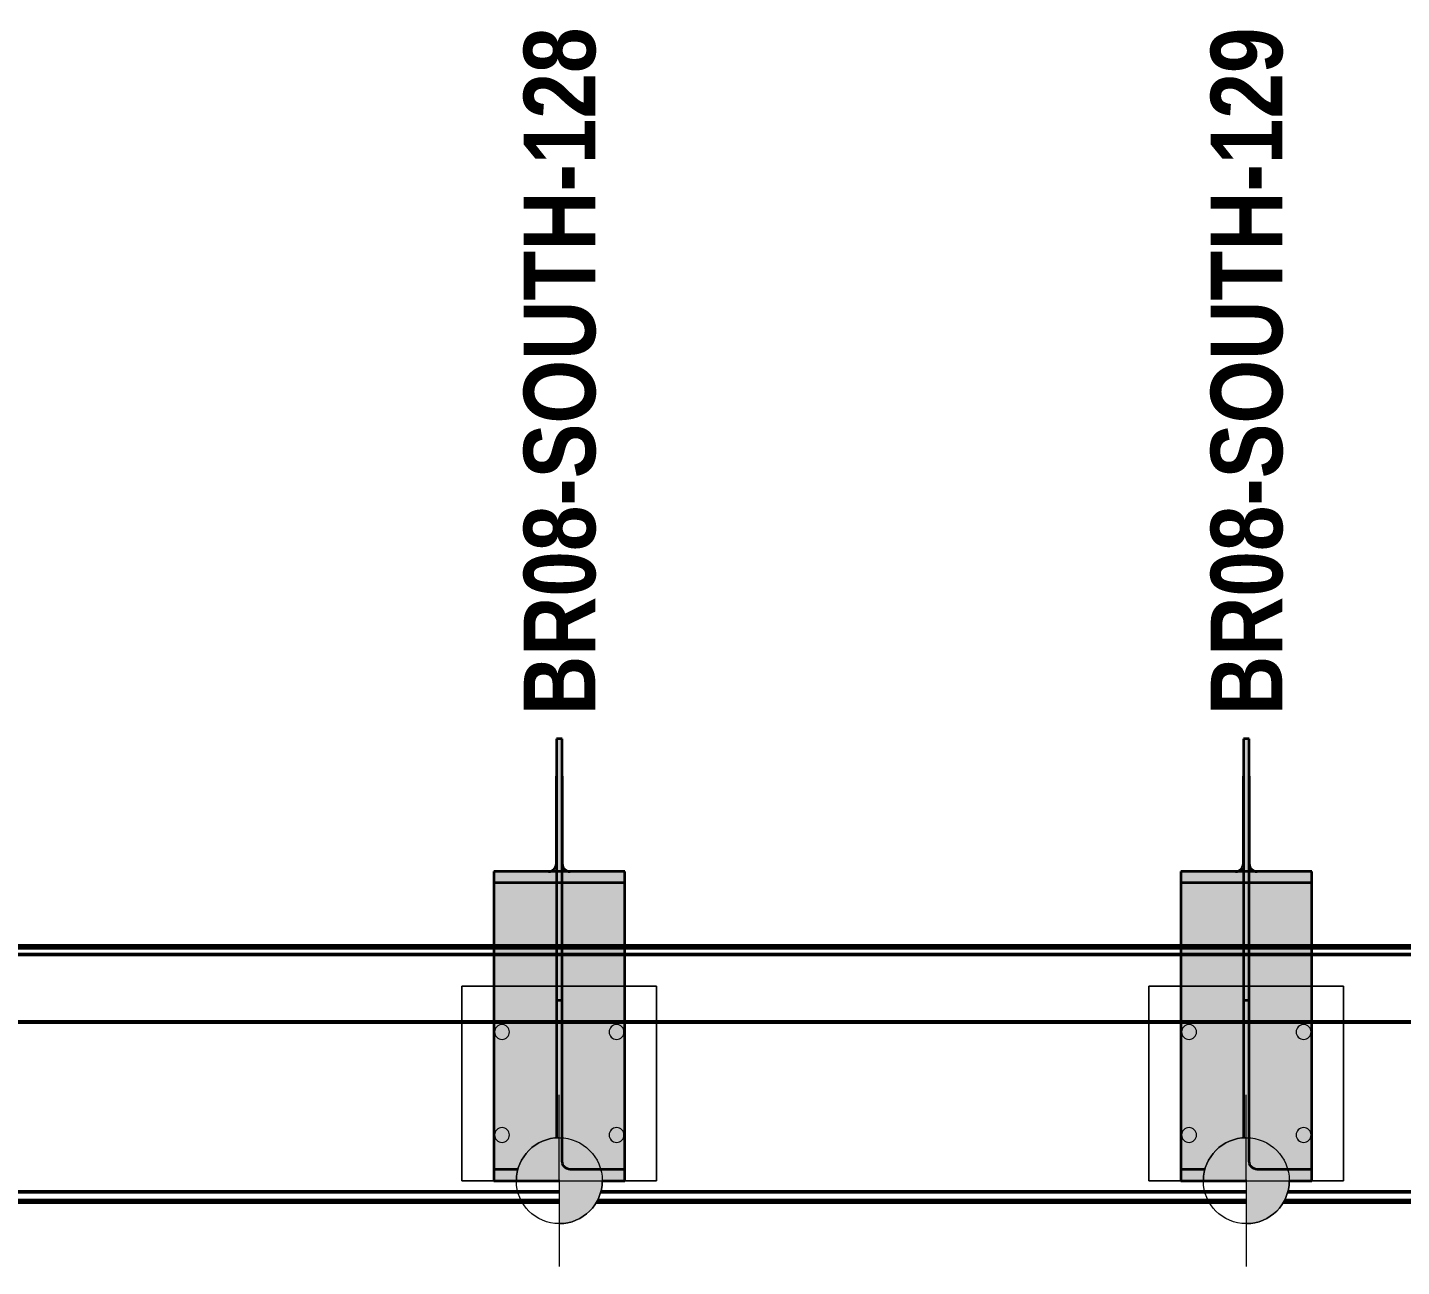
# Model space of a CAD drawing. Header units: metres. Extents: x 4 to 49, y -1186 to 3.
# Drawn here: x 33.332 to 35.732, y -1182.776 to -1180.612 of the extents above; entities that cross this region are included whole.
import ezdxf

# ---------------------------------------------------------------- set-up
doc = ezdxf.new("R2010")
doc.units = ezdxf.units.M
for name, color, linetype, lineweight in [('A-ANNO-NOTE', 7, 'Continuous', 9), ('A-GENM', 7, 'Continuous', 35), ('A-GENM-IDEN', 7, 'Continuous', 18), ('A-WALL', 7, 'Continuous', 50), ('S-FSTN', 7, 'Continuous', 18)]:
    doc.layers.add(name, color=color, linetype=linetype, lineweight=lineweight)
doc.styles.add('Arial Narrow_B_1', font='ARIALNB.TTF', dxfattribs={"height": 0.125})

# ---------------------------------------------------------------- blocks, each defined once
blk = doc.blocks.new('Walls 2 - Walls 2-6845191-DRG-2873222 - SOUTHERN SCREEN POST - PLAN')
at = {"layer": 'A-WALL'}
for p, q in [((207.2997, 1205.0022), (241.7063, 1208.0124)), ((207.2999, 1205.0016), (241.7065, 1208.0118)), ((207.336, 1204.8866), (241.7388, 1207.8962)), ((207.3396, 1204.8752), (241.742, 1207.8851)), ((241.743, 1207.8815), (207.3406, 1204.872)), ((219.7252, 1206.4049), (220.8557, 1206.5038)), ((219.7255, 1206.4021), (220.8545, 1206.5009)), ((220.8499, 1206.4854), (219.7268, 1206.3871)), ((218.5299, 1206.3003), (219.6605, 1206.3992)), ((218.5301, 1206.2975), (219.6592, 1206.3963)), ((219.6547, 1206.3808), (218.5315, 1206.2826)), ((217.3346, 1206.1957), (218.4652, 1206.2946)), ((217.3348, 1206.193), (218.4639, 1206.2918)), ((218.4594, 1206.2763), (217.3361, 1206.178))]:
    blk.add_line(p, q, dxfattribs=at)
blk = doc.blocks.new('BR08_GEN_POST_0 - 610UB_BASE-V10-DRG-2873222 - SOUTHERN SCREEN POST - PLAN')
at = {"layer": 'A-GENM', "true_color": 0xc0c0c0}
for points in [[(0.005, 0.7066), (0.005, 0.7721), (-0.005, 0.7721), (-0.005, 0.7066)], [(0.019, 0.5402), (0.0159, 0.5406), (0.0129, 0.5416), (0.0103, 0.5432), (0.0081, 0.5453), (0.0064, 0.5478), (0.0054, 0.5506), (0.005, 0.5536), (0.005, 0.7066), (-0.005, 0.7066), (-0.0054, 0.5506), (-0.0064, 0.5478), (-0.0081, 0.5453), (-0.0103, 0.5432), (-0.0129, 0.5416), (-0.0159, 0.5406), (-0.019, 0.5402)], [(0.1145, 0.5209), (0.1145, 0.5402), (-0.1145, 0.5402), (-0.1145, 0.5209)]]:
    blk.add_hatch(color=9, dxfattribs=at).paths.add_polyline_path(points)
h = blk.add_hatch(color=9, dxfattribs=at)
h.paths.add_polyline_path([(0, 0.0002), (-0.075, 0.0002), (-0.0746, 0.0084), (-0.0732, 0.0165), (-0.071, 0.0244), (-0.0679, 0.032), (-0.064, 0.0392), (-0.0594, 0.046), (-0.054, 0.0522), (-0.048, 0.0578), (-0.0414, 0.0627), (-0.0343, 0.0669), (-0.0268, 0.0702), (-0.019, 0.0727), (-0.0109, 0.0744), (-0.0009, 0.0751), (0, 0.0747), (0, 0.0029)])
h.paths.add_polyline_path([(0.1145, 0), (0.1145, 0.5209), (-0.1145, 0.5209), (-0.1145, 0), (0.0754, 0)])
at = {"layer": 'A-GENM'}
for p, q in [((0.005, 0.7724), (-0.005, 0.7724)), ((-0.005, 0.7724), (-0.005, 0.7066)), ((-0.005, 0.771), (-0.005, 0.3148)), ((0.005, 0.7066), (0.005, 0.7724)), ((0.005, 0.3148), (0.005, 0.771)), ((-0.005, 0.5536), (-0.005, 0.7066)), ((0.005, 0.7066), (0.005, 0.5536)), ((-0.019, 0.5402), (-0.1145, 0.5402)), ((-0.1145, 0.5402), (-0.1145, 0.5209)), ((-0.1145, 0.5402), (-0.1145, 0.0199)), ((0.019, 0.5402), (-0.019, 0.5402)), ((0.1145, 0.5402), (0.019, 0.5402)), ((0.1145, 0.5209), (0.1145, 0.5402)), ((0.1145, 0.0199), (0.1145, 0.5402)), ((-0.1145, 0.5209), (0.1145, 0.5209)), ((-0.1145, 0.5209), (-0.1145, 0)), ((0.1145, 0), (0.1145, 0.5209)), ((-0.005, 0.3148), (-0.005, 0.075)), ((0.005, 0.3148), (-0.005, 0.3148)), ((0.005, 0.0341), (0.005, 0.3148)), ((-0.1145, 0.0199), (-0.1145, 0)), ((-0.0723, 0.0199), (-0.1145, 0.0199)), ((-0.1145, 0), (0.0007, 0)), ((0.1145, 0.0199), (0.019, 0.0199)), ((0.0754, 0), (0.1145, 0)), ((0.1145, 0), (0.1145, 0.0199))]:
    blk.add_line(p, q, dxfattribs=at)
at = {"layer": 'A-GENM', "flags": 128}
for points in [[(-0.019, 0.5402), (-0.0159, 0.5406), (-0.0129, 0.5416), (-0.0103, 0.5432), (-0.0081, 0.5453), (-0.0064, 0.5478), (-0.0054, 0.5506), (-0.005, 0.5536)], [(0.005, 0.5536), (0.0054, 0.5506), (0.0064, 0.5478), (0.0081, 0.5453), (0.0103, 0.5432), (0.0129, 0.5416), (0.0159, 0.5406), (0.019, 0.5402)], [(0.019, 0.0199), (0.0159, 0.0203), (0.0129, 0.0213), (0.0103, 0.023), (0.0081, 0.0253), (0.0064, 0.028), (0.0054, 0.031), (0.005, 0.0341)]]:
    blk.add_lwpolyline(points, dxfattribs=at)
blk = doc.blocks.new('BR08_GEN_POST_0 - 610UB_BASE-V11-DRG-2873222 - SOUTHERN SCREEN POST - PLAN')
at = {"layer": 'A-GENM', "true_color": 0xc0c0c0}
for points in [[(0.005, 0.7066), (0.005, 0.7721), (-0.005, 0.7721), (-0.005, 0.7066)], [(0.019, 0.5402), (0.0159, 0.5406), (0.0129, 0.5416), (0.0103, 0.5432), (0.0081, 0.5453), (0.0064, 0.5478), (0.0054, 0.5506), (0.005, 0.5536), (0.005, 0.7066), (-0.005, 0.7066), (-0.0054, 0.5506), (-0.0064, 0.5478), (-0.0081, 0.5453), (-0.0103, 0.5432), (-0.0129, 0.5416), (-0.0159, 0.5406), (-0.019, 0.5402)], [(0.1145, 0.5209), (0.1145, 0.5402), (-0.1145, 0.5402), (-0.1145, 0.5209)]]:
    blk.add_hatch(color=9, dxfattribs=at).paths.add_polyline_path(points)
h = blk.add_hatch(color=9, dxfattribs=at)
h.paths.add_polyline_path([(0, 0.0002), (-0.075, 0.0002), (-0.0746, 0.0084), (-0.0732, 0.0165), (-0.071, 0.0244), (-0.0679, 0.032), (-0.064, 0.0392), (-0.0594, 0.046), (-0.054, 0.0522), (-0.048, 0.0578), (-0.0414, 0.0627), (-0.0343, 0.0669), (-0.0268, 0.0702), (-0.019, 0.0727), (-0.0109, 0.0744), (-0.0027, 0.0751), (0, 0.0747), (0, 0.0029)])
h.paths.add_polyline_path([(0.1145, 0), (0.1145, 0.5209), (-0.1145, 0.5209), (-0.1145, 0), (0.075, 0)])
at = {"layer": 'A-GENM'}
for p, q in [((0.005, 0.7724), (-0.005, 0.7724)), ((-0.005, 0.7724), (-0.005, 0.7066)), ((-0.005, 0.771), (-0.005, 0.3148)), ((0.005, 0.7066), (0.005, 0.7724)), ((0.005, 0.3148), (0.005, 0.771)), ((-0.005, 0.5536), (-0.005, 0.7066)), ((0.005, 0.7066), (0.005, 0.5536)), ((-0.019, 0.5402), (-0.1145, 0.5402)), ((-0.1145, 0.5402), (-0.1145, 0.5209)), ((-0.1145, 0.5402), (-0.1145, 0.0199)), ((0.019, 0.5402), (-0.019, 0.5402)), ((0.1145, 0.5402), (0.019, 0.5402)), ((0.1145, 0.5209), (0.1145, 0.5402)), ((0.1145, 0.0199), (0.1145, 0.5402)), ((-0.1145, 0.5209), (0.1145, 0.5209)), ((-0.1145, 0.5209), (-0.1145, 0)), ((0.1145, 0), (0.1145, 0.5209)), ((-0.005, 0.3148), (-0.005, 0.075)), ((0.005, 0.3148), (-0.005, 0.3148)), ((0.005, 0.0341), (0.005, 0.3148)), ((-0.1145, 0.0199), (-0.1145, 0)), ((-0.0723, 0.0199), (-0.1145, 0.0199)), ((-0.1145, 0), (0.0007, 0)), ((0.1145, 0.0199), (0.019, 0.0199)), ((0.075, 0), (0.1145, 0)), ((0.1145, 0), (0.1145, 0.0199))]:
    blk.add_line(p, q, dxfattribs=at)
at = {"layer": 'A-GENM', "flags": 128}
for points in [[(-0.019, 0.5402), (-0.0159, 0.5406), (-0.0129, 0.5416), (-0.0103, 0.5432), (-0.0081, 0.5453), (-0.0064, 0.5478), (-0.0054, 0.5506), (-0.005, 0.5536)], [(0.005, 0.5536), (0.0054, 0.5506), (0.0064, 0.5478), (0.0081, 0.5453), (0.0103, 0.5432), (0.0129, 0.5416), (0.0159, 0.5406), (0.019, 0.5402)], [(0.019, 0.0199), (0.0159, 0.0203), (0.0129, 0.0213), (0.0103, 0.023), (0.0081, 0.0253), (0.0064, 0.028), (0.0054, 0.031), (0.005, 0.0341)]]:
    blk.add_lwpolyline(points, dxfattribs=at)
blk = doc.blocks.new('Canopy Post Column Base Plate-4 Hole - 25mm-V18-DRG-2873222 - SOUTHERN SCREEN POST - PLAN')
at = {"layer": 'S-FSTN'}
for p, q in [((0.17, 0.17), (-0.17, 0.17)), ((-0.17, 0.17), (-0.17, -0.0007)), ((-0.17, -0.0007), (-0.17, 0.17)), ((-0.17, 0.17), (0.17, 0.17)), ((0.17, -0.17), (0.17, 0.17)), ((0.17, 0.17), (0.17, -0.17)), ((-0.17, -0.075), (-0.17, -0.17)), ((-0.17, -0.17), (-0.17, -0.075)), ((-0.17, -0.17), (0.17, -0.17)), ((0.17, -0.17), (-0.17, -0.17))]:
    blk.add_line(p, q, dxfattribs=at)
for centre, start, end in [((-0.09, 0.1), 0, 180), ((-0.09, 0.1), 0, 180), ((-0.09, 0.1), 180, 360), ((-0.09, 0.1), 180, 360), ((0.09, 0.1), 0, 180), ((0.09, 0.1), 0, 180), ((0.09, 0.1), 180, 360), ((0.09, 0.1), 180, 360), ((-0.09, -0.1), 0, 180), ((-0.09, -0.1), 360, 180), ((0.09, -0.1), 0, 180), ((0.09, -0.1), 360, 180), ((-0.09, -0.1), 180, 360), ((-0.09, -0.1), 180, 360), ((0.09, -0.1), 180, 360), ((0.09, -0.1), 180, 360)]:
    blk.add_arc(centre, 0.013, start, end, dxfattribs=at)
blk = doc.blocks.new('Canopy Post Column Base Plate-4 Hole - 25mm-V19-DRG-2873222 - SOUTHERN SCREEN POST - PLAN')
at = {"layer": 'S-FSTN'}
for p, q in [((0.17, 0.17), (-0.17, 0.17)), ((-0.17, 0.17), (-0.17, -0.0007)), ((-0.17, -0.0007), (-0.17, 0.17)), ((-0.17, 0.17), (0.17, 0.17)), ((0.17, -0.17), (0.17, 0.17)), ((0.17, 0.17), (0.17, -0.17)), ((-0.17, -0.0754), (-0.17, -0.17)), ((-0.17, -0.17), (-0.17, -0.0754)), ((-0.17, -0.17), (0.17, -0.17)), ((0.17, -0.17), (-0.17, -0.17))]:
    blk.add_line(p, q, dxfattribs=at)
for centre, start, end in [((-0.09, 0.1), 0, 180), ((-0.09, 0.1), 0, 180), ((-0.09, 0.1), 180, 360), ((-0.09, 0.1), 180, 360), ((0.09, 0.1), 0, 180), ((0.09, 0.1), 0, 180), ((0.09, 0.1), 180, 360), ((0.09, 0.1), 180, 360), ((-0.09, -0.1), 0, 180), ((-0.09, -0.1), 360, 180), ((0.09, -0.1), 0, 180), ((0.09, -0.1), 360, 180), ((-0.09, -0.1), 180, 360), ((-0.09, -0.1), 180, 360), ((0.09, -0.1), 180, 360), ((0.09, -0.1), 180, 360)]:
    blk.add_arc(centre, 0.013, start, end, dxfattribs=at)

msp = doc.modelspace()

# ---------------------------------------------------------------- hatches: boundary and pattern name
at = {"layer": 'A-ANNO-NOTE', "lineweight": 5, "true_color": 0x808080}
for points in [[(34.2606, -1182.6264), (34.2606, -1182.5514), (34.2524, -1182.5518), (34.2443, -1182.5532), (34.2364, -1182.5554), (34.2287, -1182.5585), (34.2215, -1182.5623), (34.2147, -1182.567), (34.2085, -1182.5724), (34.2029, -1182.5784), (34.198, -1182.585), (34.1939, -1182.5921), (34.1905, -1182.5996), (34.188, -1182.6074), (34.1864, -1182.6154), (34.1856, -1182.6236), (34.1856, -1182.6264), (34.2597, -1182.6264)], [(35.4605, -1182.6264), (35.4605, -1182.5514), (35.4523, -1182.5518), (35.4442, -1182.5532), (35.4362, -1182.5554), (35.4286, -1182.5585), (35.4214, -1182.5623), (35.4146, -1182.567), (35.4084, -1182.5724), (35.4028, -1182.5784), (35.3979, -1182.585), (35.3938, -1182.5921), (35.3904, -1182.5996), (35.3879, -1182.6074), (35.3863, -1182.6154), (35.3855, -1182.6236), (35.3855, -1182.6264), (35.4031, -1182.6264)], [(34.2606, -1182.7014), (34.2688, -1182.7009), (34.2769, -1182.6996), (34.2848, -1182.6973), (34.2924, -1182.6943), (34.2997, -1182.6904), (34.3064, -1182.6857), (34.3126, -1182.6804), (34.3182, -1182.6743), (34.3231, -1182.6677), (34.3273, -1182.6607), (34.3306, -1182.6532), (34.3331, -1182.6453), (34.3348, -1182.6373), (34.3355, -1182.6291), (34.3356, -1182.6264), (34.2606, -1182.6264), (34.2606, -1182.6547)], [(35.4605, -1182.7014), (35.4687, -1182.7009), (35.4768, -1182.6996), (35.4847, -1182.6974), (35.4923, -1182.6943), (35.4995, -1182.6904), (35.5063, -1182.6857), (35.5125, -1182.6804), (35.5181, -1182.6743), (35.523, -1182.6678), (35.5272, -1182.6607), (35.5305, -1182.6532), (35.533, -1182.6453), (35.5347, -1182.6373), (35.5354, -1182.6291), (35.5355, -1182.6264), (35.4605, -1182.6264), (35.4605, -1182.6547)]]:
    msp.add_hatch(color=8, dxfattribs=at).paths.add_polyline_path(points)

# ---------------------------------------------------------------- linework, layer by layer
at = {"layer": 'A-ANNO-NOTE', "color": 8, "lineweight": 18, "true_color": 0x808080}
for p, q in [((34.2606, -1182.6264), (34.2606, -1182.4764)), ((35.4605, -1182.6264), (35.4605, -1182.4764)), ((34.2606, -1182.6264), (34.1106, -1182.6264)), ((34.2606, -1182.6264), (34.2606, -1182.7764)), ((34.2606, -1182.6264), (34.4106, -1182.6264)), ((35.4605, -1182.6264), (35.3105, -1182.6264)), ((35.4605, -1182.6264), (35.4605, -1182.7764)), ((35.4605, -1182.6264), (35.6105, -1182.6264))]:
    msp.add_line(p, q, dxfattribs=at)
for centre in [(34.2606, -1182.6264), (35.4605, -1182.6264)]:
    msp.add_circle(centre, 0.075, dxfattribs=at)
for centre, start, end in [((34.2606, -1182.6264), 90, 180), ((35.4605, -1182.6264), 90, 180), ((34.2606, -1182.6264), 270, 360), ((35.4605, -1182.6264), 270, 360)]:
    msp.add_arc(centre, 0.075, start, end, dxfattribs=at)

# ---------------------------------------------------------------- block references
at = {"layer": 'A-GENM'}
for name, p, rotation in [('BR08_GEN_POST_0 - 610UB_BASE-V10-DRG-2873222 - SOUTHERN SCREEN POST - PLAN', (34.2606, -1182.6265), 359.9995443855516), ('BR08_GEN_POST_0 - 610UB_BASE-V11-DRG-2873222 - SOUTHERN SCREEN POST - PLAN', (35.4605, -1182.6265), 359.9995443863514)]:
    msp.add_blockref(name, p, dxfattribs=dict(at, rotation=rotation))
at = {"layer": 'A-WALL', "rotation": 175.0000000000005}
msp.add_blockref('Walls 2 - Walls 2-6845191-DRG-2873222 - SOUTHERN SCREEN POST - PLAN', (358.2948, 0), dxfattribs=at)
at = {"layer": 'S-FSTN'}
for name, p, rotation in [('Canopy Post Column Base Plate-4 Hole - 25mm-V19-DRG-2873222 - SOUTHERN SCREEN POST - PLAN', (34.2606, -1182.4565), 89.9995443858861), ('Canopy Post Column Base Plate-4 Hole - 25mm-V18-DRG-2873222 - SOUTHERN SCREEN POST - PLAN', (35.4605, -1182.4565), 89.99954438588524)]:
    msp.add_blockref(name, p, dxfattribs=dict(at, rotation=rotation))

# ---------------------------------------------------------------- next in the draw order: texts
at = {"layer": 'A-GENM-IDEN', "lineweight": 9, "char_height": 0.125, "attachment_point": 1, "rotation": 90, "style": 'Arial Narrow_B_1', "bg_fill": 3, "box_fill_scale": 1, "bg_fill_color": 256, "bg_fill_true_color": 13158600, "bg_fill_transparency": 0}
for s, insert in [('BR08-SOUTH-128', (34.1985, -1181.8127)), ('BR08-SOUTH-129', (35.3984, -1181.8127))]:
    msp.add_mtext(s, dxfattribs=dict(at, insert=insert))

doc.saveas('drawing.dxf')
